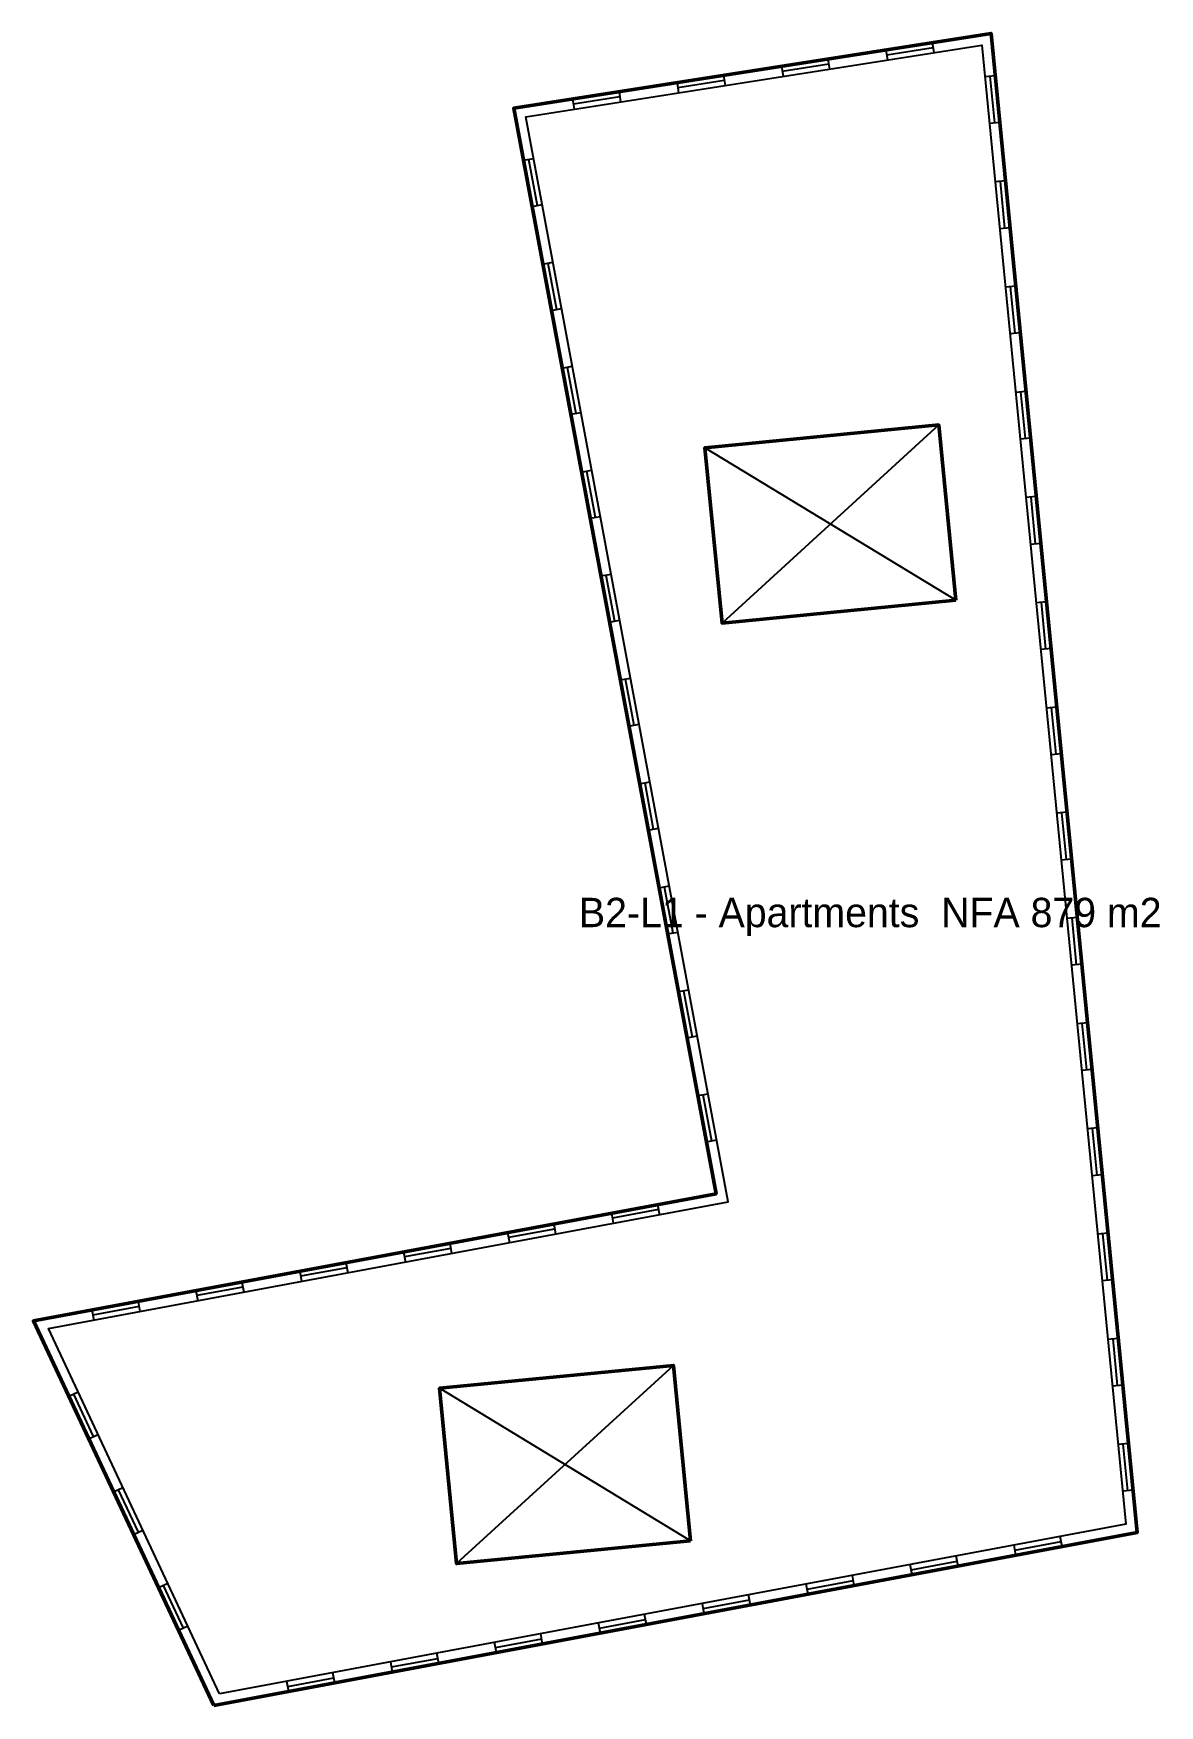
# Model space of a CAD drawing. Header units: metres. Extents: x 61.9 to 100.2, y -66.2 to -9.3.
import ezdxf
from ezdxf.enums import TextEntityAlignment as Align

# ---------------------------------------------------------------- set-up
doc = ezdxf.new("R2010")
doc.units = ezdxf.units.M
for name, color, linetype in [('CORE', 1, 'Continuous'), ('TEXT', 250, 'Continuous'), ('WALL', 7, 'Continuous'), ('WINDOW', 5, 'Continuous')]:
    doc.layers.add(name, color=color, linetype=linetype)

msp = doc.modelspace()

# ---------------------------------------------------------------- linework, layer by layer
at = {"layer": 'CORE'}
for p, q in [((92.695, -22.591), (85.314, -29.338)), ((93.276, -28.562), (84.732, -23.366)), ((83.656, -54.617), (76.275, -61.364)), ((84.237, -60.589), (75.693, -55.392))]:
    msp.add_line(p, q, dxfattribs=at)
at = {"layer": 'CORE', "lineweight": 50}
for points in [[(93.276, -28.562), (92.695, -22.591), (84.732, -23.366), (85.314, -29.338)], [(84.237, -60.589), (83.656, -54.617), (75.693, -55.392), (76.275, -61.364)]]:
    msp.add_lwpolyline(points, close=True, dxfattribs=at)
at = {"layer": 'WALL', "lineweight": 50}
msp.add_lwpolyline([(68, -66.2), (99.45, -60.31), (94.48, -9.26), (78.22, -11.81), (85.11, -48.77), (61.86, -53.1)], close=True, dxfattribs=at)
at = {"layer": 'WALL'}
msp.add_lwpolyline([(68.202, -65.806), (62.369, -53.361), (85.518, -49.05), (78.63, -12.1), (94.168, -9.663), (99.071, -60.025), (68.202, -65.806)], close=True, dxfattribs=at)
at = {"layer": 'WINDOW'}
for p, q in [((92.475, -9.574), (92.529, -9.92)), ((88.919, -10.132), (88.973, -10.478)), ((90.894, -9.822), (90.949, -10.168)), ((92.502, -9.747), (90.922, -9.995)), ((85.362, -10.69), (85.416, -11.036)), ((87.338, -10.38), (87.392, -10.726)), ((88.946, -10.305), (87.365, -10.553)), ((94.62, -10.699), (94.272, -10.733)), ((94.601, -12.308), (94.446, -10.716)), ((81.806, -11.248), (81.86, -11.593)), ((83.781, -10.938), (83.836, -11.284)), ((85.389, -10.863), (83.809, -11.111)), ((80.225, -11.496), (80.279, -11.841)), ((81.833, -11.421), (80.252, -11.668)), ((94.775, -12.291), (94.427, -12.325)), ((78.55, -13.578), (78.894, -13.514)), ((78.722, -13.546), (79.015, -15.119)), ((94.969, -14.282), (94.621, -14.316)), ((94.95, -15.891), (94.795, -14.299)), ((78.843, -15.151), (79.187, -15.087)), ((95.124, -15.874), (94.776, -15.908)), ((79.209, -17.117), (79.553, -17.053)), ((79.381, -17.085), (79.675, -18.658)), ((95.318, -17.865), (94.969, -17.899)), ((95.299, -19.474), (95.144, -17.882)), ((79.503, -18.69), (79.847, -18.626)), ((95.473, -19.457), (95.124, -19.491)), ((79.869, -20.656), (80.213, -20.592)), ((80.041, -20.624), (80.334, -22.197)), ((95.667, -21.448), (95.318, -21.482)), ((95.647, -23.057), (95.492, -21.465)), ((80.162, -22.229), (80.506, -22.165)), ((95.822, -23.041), (95.473, -23.074)), ((80.529, -24.195), (80.873, -24.131)), ((80.701, -24.163), (80.994, -25.736)), ((96.015, -25.031), (95.667, -25.065)), ((95.996, -26.641), (95.841, -25.048)), ((80.822, -25.768), (81.166, -25.704)), ((96.17, -26.624), (95.822, -26.658)), ((81.189, -27.734), (81.533, -27.67)), ((81.361, -27.702), (81.654, -29.275)), ((96.364, -28.614), (96.016, -28.648)), ((96.345, -30.224), (96.19, -28.631)), ((81.482, -29.307), (81.826, -29.243)), ((96.519, -30.207), (96.171, -30.241)), ((81.848, -31.273), (82.192, -31.209)), ((82.02, -31.241), (82.314, -32.814)), ((96.713, -32.197), (96.365, -32.231)), ((96.694, -33.807), (96.539, -32.214)), ((82.141, -32.846), (82.486, -32.782)), ((96.868, -33.79), (96.52, -33.824)), ((82.508, -34.812), (82.852, -34.748)), ((82.68, -34.78), (82.973, -36.353)), ((97.062, -35.78), (96.714, -35.814)), ((97.043, -37.39), (96.888, -35.797)), ((82.801, -36.385), (83.145, -36.321)), ((97.217, -37.373), (96.869, -37.407)), ((83.168, -38.351), (83.512, -38.287)), ((83.34, -38.319), (83.633, -39.892)), ((97.411, -39.363), (97.062, -39.397)), ((97.392, -40.973), (97.237, -39.38)), ((83.461, -39.924), (83.805, -39.86)), ((97.566, -40.956), (97.217, -40.99)), ((83.827, -41.89), (84.172, -41.826)), ((84, -41.858), (84.293, -43.431)), ((97.76, -42.946), (97.411, -42.98)), ((97.74, -44.556), (97.585, -42.963)), ((84.121, -43.463), (84.465, -43.399)), ((97.915, -44.539), (97.566, -44.573)), ((84.487, -45.429), (84.831, -45.365)), ((84.659, -45.397), (84.952, -46.97)), ((98.108, -46.529), (97.76, -46.563)), ((98.089, -48.139), (97.934, -46.546)), ((84.78, -47.002), (85.125, -46.938)), ((98.263, -48.122), (97.915, -48.156)), ((81.546, -49.434), (81.61, -49.778)), ((83.151, -49.313), (81.578, -49.606)), ((83.119, -49.141), (83.183, -49.485)), ((78.007, -50.093), (78.071, -50.437)), ((79.612, -49.972), (78.039, -50.265)), ((79.58, -49.8), (79.644, -50.144)), ((76.073, -50.631), (74.5, -50.924)), ((76.041, -50.459), (76.105, -50.803)), ((98.457, -50.113), (98.109, -50.146)), ((98.438, -51.722), (98.283, -50.129)), ((72.502, -51.118), (72.566, -51.462)), ((74.468, -50.752), (74.532, -51.096)), ((68.963, -51.777), (69.027, -52.121)), ((70.929, -51.411), (70.993, -51.755)), ((72.534, -51.29), (70.961, -51.583)), ((98.612, -51.705), (98.264, -51.739)), ((67.39, -52.07), (67.454, -52.414)), ((68.995, -51.949), (67.422, -52.242)), ((63.851, -52.729), (63.915, -53.073)), ((65.456, -52.608), (63.883, -52.901)), ((65.424, -52.436), (65.488, -52.78)), ((98.806, -53.696), (98.458, -53.73)), ((98.787, -55.305), (98.632, -53.713)), ((63.063, -55.666), (63.38, -55.517)), ((63.221, -55.592), (63.9, -57.04)), ((98.961, -55.288), (98.613, -55.322)), ((63.742, -57.115), (64.059, -56.966)), ((99.155, -57.279), (98.807, -57.313)), ((99.136, -58.888), (98.981, -57.296)), ((64.59, -58.926), (64.907, -58.777)), ((64.749, -58.851), (65.428, -60.3)), ((99.31, -58.871), (98.962, -58.905)), ((65.27, -60.374), (65.586, -60.226)), ((95.323, -61.083), (95.259, -60.739)), ((95.291, -60.911), (96.864, -60.616)), ((96.896, -60.788), (96.832, -60.444)), ((91.785, -61.746), (91.72, -61.402)), ((91.753, -61.574), (93.325, -61.279)), ((93.358, -61.451), (93.293, -61.107)), ((66.118, -62.185), (66.435, -62.037)), ((88.246, -62.408), (88.182, -62.064)), ((88.214, -62.236), (89.787, -61.942)), ((89.819, -62.114), (89.755, -61.77)), ((66.277, -62.111), (66.956, -63.56)), ((84.676, -62.899), (86.248, -62.604)), ((86.281, -62.776), (86.216, -62.432)), ((82.742, -63.439), (82.678, -63.095)), ((84.708, -63.071), (84.643, -62.727)), ((66.797, -63.634), (67.114, -63.486)), ((79.204, -64.102), (79.139, -63.758)), ((81.169, -63.734), (81.105, -63.39)), ((81.137, -63.562), (82.71, -63.267)), ((77.631, -64.396), (77.567, -64.052)), ((77.599, -64.224), (79.171, -63.93)), ((74.092, -65.059), (74.028, -64.715)), ((74.06, -64.887), (75.633, -64.592)), ((75.665, -64.764), (75.601, -64.42)), ((70.554, -65.722), (70.49, -65.378)), ((70.522, -65.55), (72.094, -65.255)), ((72.127, -65.427), (72.062, -65.083))]:
    msp.add_line(p, q, dxfattribs=at)

# ---------------------------------------------------------------- texts
at = {"layer": 'TEXT'}
msp.add_text('B2-L1 - Apartments  NFA 879 m2', height=1, dxfattribs=at).set_placement((90.362, -39.194), align=Align.MIDDLE_CENTER)

doc.saveas('drawing.dxf')
